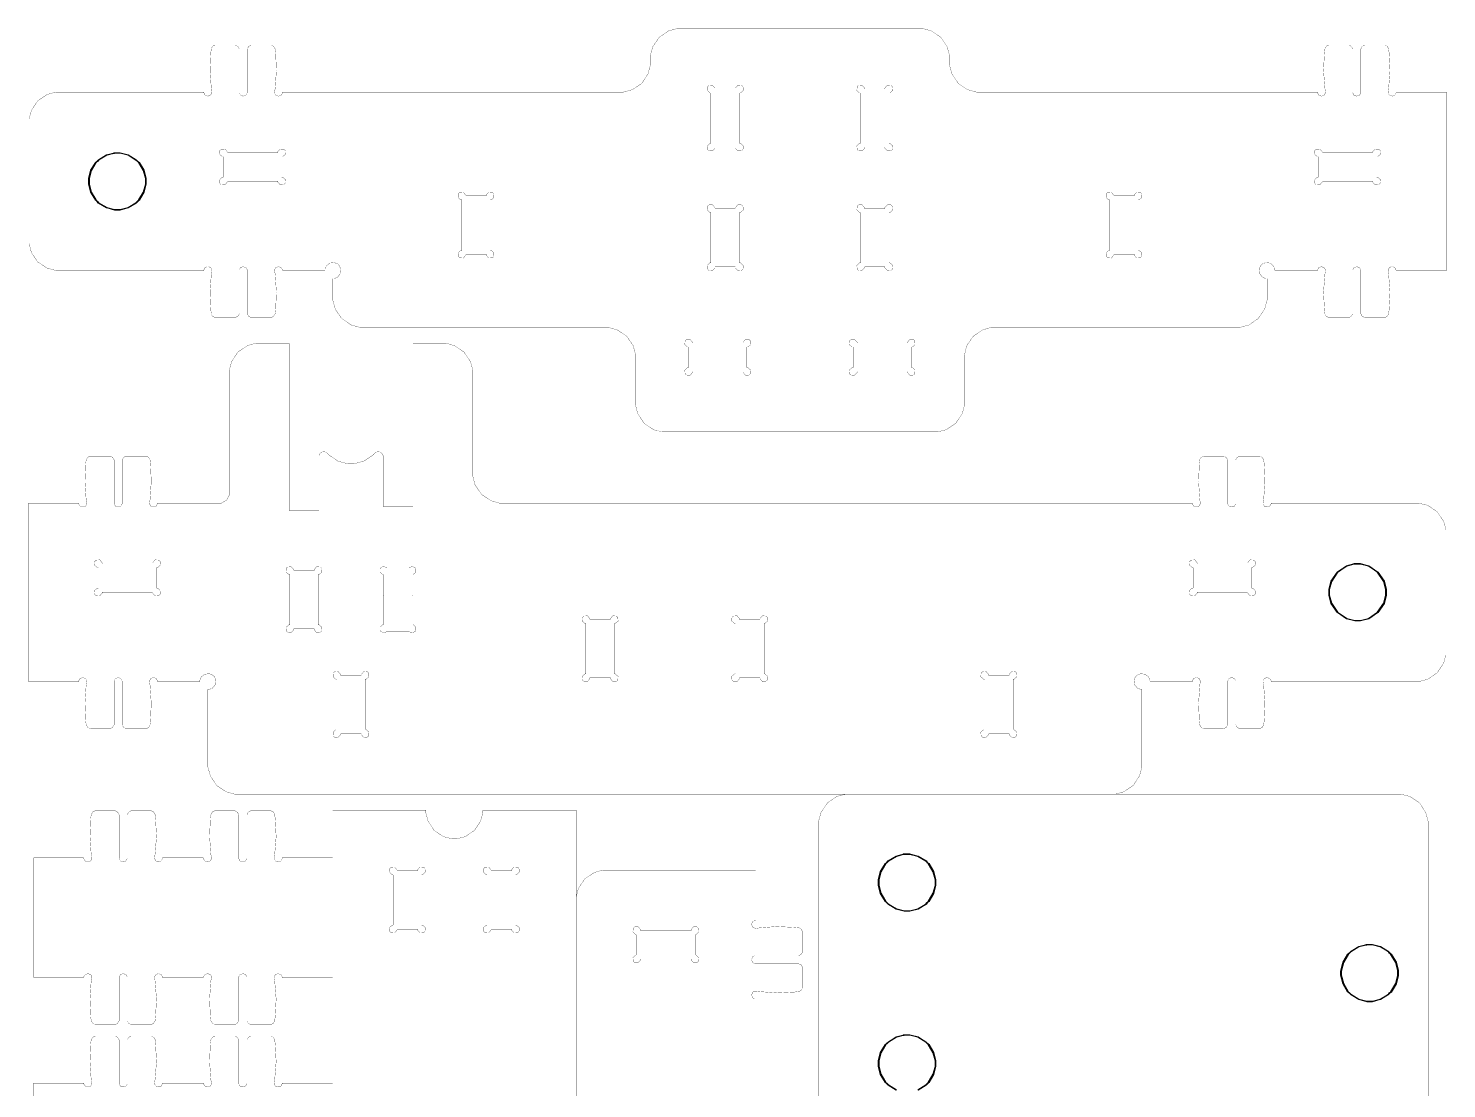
# Model space of a CAD drawing. Extents: x 0.1 to 59.9, y 0.1 to 11.9.
# Drawn here: x 53.98 to 59.9, y 7.5 to 11.93 of the extents above; entities that cross this region are included whole.
import ezdxf

# ---------------------------------------------------------------- set-up
doc = ezdxf.new("R2010")
doc.units = 0
doc.layers.add('L0D0_0', color=1, linetype='CONTINUOUS')

msp = doc.modelspace()

# ---------------------------------------------------------------- linework, layer by layer
at = {"layer": 'L0D0_0', "const_width": 0.001}
for points in [[(56.701, 11.933), (56.689, 11.933), (56.652, 11.923), (56.613, 11.896), (56.586, 11.857), (56.576, 11.82), (56.576, 11.808)], [(56.701, 11.933), (57.201, 11.933)], [(57.201, 11.933), (57.201, 10.246)], [(57.701, 11.933), (57.201, 11.933)], [(57.826, 11.808), (57.826, 11.82), (57.816, 11.857), (57.79, 11.896), (57.75, 11.923), (57.713, 11.933), (57.701, 11.933)], [(54.76, 11.864), (54.757, 11.864), (54.747, 11.859), (54.741, 11.849), (54.741, 11.847)], [(54.838, 11.864), (54.76, 11.864)], [(54.858, 11.844), (54.858, 11.847), (54.852, 11.858), (54.841, 11.864), (54.838, 11.864)], [(54.911, 11.864), (54.907, 11.864), (54.897, 11.858), (54.891, 11.847), (54.891, 11.844)], [(54.911, 11.864), (54.988, 11.864)], [(55.008, 11.847), (55.007, 11.849), (55.001, 11.859), (54.991, 11.864), (54.988, 11.864)], [(59.414, 11.864), (59.411, 11.864), (59.401, 11.859), (59.395, 11.849), (59.395, 11.847)], [(59.492, 11.864), (59.414, 11.864)], [(59.511, 11.844), (59.511, 11.847), (59.505, 11.858), (59.495, 11.864), (59.492, 11.864)], [(59.564, 11.864), (59.561, 11.864), (59.55, 11.858), (59.545, 11.847), (59.545, 11.844)], [(59.564, 11.864), (59.642, 11.864)], [(59.661, 11.847), (59.661, 11.849), (59.655, 11.859), (59.645, 11.864), (59.642, 11.864)], [(54.741, 11.847), (54.739, 11.832), (54.736, 11.757), (54.741, 11.682), (54.743, 11.667)], [(54.858, 11.667), (54.858, 11.844)], [(54.891, 11.667), (54.891, 11.844)], [(55.005, 11.667), (55.008, 11.682), (55.013, 11.757), (55.01, 11.832), (55.008, 11.847)], [(56.576, 11.808), (56.576, 11.792)], [(57.826, 11.808), (57.826, 11.792)], [(59.395, 11.847), (59.393, 11.832), (59.389, 11.757), (59.395, 11.682), (59.397, 11.667)], [(59.511, 11.667), (59.511, 11.844)], [(59.545, 11.667), (59.545, 11.844)], [(59.659, 11.667), (59.661, 11.682), (59.667, 11.757), (59.663, 11.832), (59.661, 11.847)], [(56.451, 11.667), (56.463, 11.667), (56.5, 11.677), (56.54, 11.703), (56.566, 11.743), (56.576, 11.78), (56.576, 11.792)], [(57.826, 11.792), (57.826, 11.78), (57.836, 11.743), (57.863, 11.703), (57.902, 11.677), (57.939, 11.667), (57.951, 11.667)], [(56.846, 11.68), (56.846, 11.684), (56.835, 11.696), (56.82, 11.695), (56.817, 11.692), (56.815, 11.689), (56.814, 11.674), (56.825, 11.663), (56.829, 11.663)], [(56.846, 11.68), (56.931, 11.68)], [(56.948, 11.663), (56.952, 11.663), (56.964, 11.674), (56.963, 11.689), (56.96, 11.692), (56.957, 11.695), (56.942, 11.696), (56.931, 11.684), (56.931, 11.68)], [(57.471, 11.68), (57.471, 11.684), (57.46, 11.696), (57.445, 11.695), (57.442, 11.692), (57.44, 11.689), (57.439, 11.674), (57.45, 11.663), (57.454, 11.663)], [(57.556, 11.68), (57.471, 11.68)], [(57.573, 11.663), (57.577, 11.663), (57.589, 11.674), (57.588, 11.689), (57.585, 11.692), (57.582, 11.695), (57.567, 11.696), (57.556, 11.684), (57.556, 11.68)], [(54.104, 11.667), (54.092, 11.667), (54.055, 11.657), (54.015, 11.63), (53.989, 11.59), (53.979, 11.554), (53.979, 11.542)], [(54.104, 11.667), (54.71, 11.667)], [(54.71, 11.667), (54.71, 11.664), (54.715, 11.654), (54.727, 11.65), (54.738, 11.654), (54.743, 11.664), (54.743, 11.667)], [(54.858, 11.667), (54.858, 11.664), (54.863, 11.654), (54.874, 11.65), (54.886, 11.654), (54.891, 11.664), (54.891, 11.667)], [(55.005, 11.667), (55.005, 11.664), (55.01, 11.654), (55.022, 11.65), (55.033, 11.654), (55.039, 11.664), (55.039, 11.667)], [(55.039, 11.667), (56.451, 11.667)], [(56.829, 11.663), (56.829, 11.453)], [(56.948, 11.663), (56.948, 11.453)], [(57.454, 11.663), (57.454, 11.453)], [(57.573, 11.663), (57.573, 11.453)], [(59.364, 11.667), (57.951, 11.667)], [(59.364, 11.667), (59.364, 11.664), (59.369, 11.654), (59.38, 11.65), (59.392, 11.654), (59.397, 11.664), (59.397, 11.667)], [(59.511, 11.667), (59.511, 11.664), (59.516, 11.654), (59.528, 11.65), (59.539, 11.654), (59.545, 11.664), (59.545, 11.667)], [(59.659, 11.667), (59.659, 11.664), (59.664, 11.654), (59.676, 11.65), (59.687, 11.654), (59.692, 11.664), (59.692, 11.667)], [(59.903, 11.667), (59.692, 11.667)], [(59.903, 11.667), (59.903, 10.921)], [(53.979, 11.542), (53.979, 11.046)], [(56.829, 11.453), (56.825, 11.453), (56.814, 11.442), (56.815, 11.427), (56.817, 11.424), (56.82, 11.422), (56.835, 11.421), (56.846, 11.432), (56.846, 11.436)], [(56.931, 11.436), (56.931, 11.432), (56.942, 11.421), (56.957, 11.422), (56.96, 11.424), (56.963, 11.427), (56.964, 11.442), (56.952, 11.453), (56.948, 11.453)], [(57.454, 11.453), (57.45, 11.453), (57.439, 11.442), (57.44, 11.427), (57.442, 11.424), (57.445, 11.422), (57.46, 11.421), (57.471, 11.432), (57.471, 11.436)], [(57.556, 11.436), (57.556, 11.432), (57.567, 11.421), (57.582, 11.422), (57.585, 11.424), (57.588, 11.427), (57.589, 11.442), (57.577, 11.453), (57.573, 11.453)], [(54.808, 11.414), (54.808, 11.418), (54.798, 11.429), (54.782, 11.428), (54.779, 11.426), (54.777, 11.423), (54.776, 11.407), (54.787, 11.397), (54.791, 11.397)], [(54.791, 11.311), (54.791, 11.397)], [(55.019, 11.414), (54.808, 11.414)], [(55.035, 11.397), (55.039, 11.397), (55.051, 11.407), (55.05, 11.423), (55.047, 11.426), (55.044, 11.428), (55.029, 11.429), (55.019, 11.418), (55.019, 11.414)], [(55.035, 11.311), (55.035, 11.397)], [(56.846, 11.436), (56.931, 11.436)], [(57.556, 11.436), (57.471, 11.436)], [(59.384, 11.414), (59.384, 11.418), (59.373, 11.429), (59.358, 11.428), (59.355, 11.426), (59.353, 11.423), (59.352, 11.407), (59.363, 11.397), (59.367, 11.397)], [(59.367, 11.311), (59.367, 11.397)], [(59.384, 11.414), (59.594, 11.414)], [(59.611, 11.397), (59.615, 11.397), (59.627, 11.407), (59.626, 11.423), (59.623, 11.426), (59.62, 11.428), (59.605, 11.429), (59.594, 11.418), (59.594, 11.414)], [(59.611, 11.311), (59.611, 11.397)], [(54.791, 11.311), (54.787, 11.311), (54.776, 11.301), (54.777, 11.286), (54.779, 11.283), (54.782, 11.28), (54.798, 11.279), (54.808, 11.291), (54.808, 11.295)], [(55.019, 11.295), (54.808, 11.295)], [(55.019, 11.295), (55.019, 11.291), (55.029, 11.279), (55.044, 11.28), (55.047, 11.283), (55.05, 11.286), (55.051, 11.301), (55.039, 11.311), (55.035, 11.311)], [(59.367, 11.311), (59.363, 11.311), (59.352, 11.301), (59.353, 11.286), (59.355, 11.283), (59.358, 11.28), (59.373, 11.279), (59.384, 11.291), (59.384, 11.295)], [(59.384, 11.295), (59.594, 11.295)], [(59.594, 11.295), (59.594, 11.291), (59.605, 11.279), (59.62, 11.28), (59.623, 11.283), (59.626, 11.286), (59.627, 11.301), (59.615, 11.311), (59.611, 11.311)], [(55.804, 11.233), (55.804, 11.237), (55.794, 11.248), (55.778, 11.247), (55.776, 11.245), (55.773, 11.242), (55.772, 11.226), (55.784, 11.216), (55.788, 11.216)], [(55.788, 11.216), (55.788, 11.005)], [(55.89, 11.233), (55.804, 11.233)], [(55.907, 11.216), (55.911, 11.216), (55.922, 11.226), (55.921, 11.242), (55.919, 11.245), (55.916, 11.247), (55.9, 11.248), (55.89, 11.237), (55.89, 11.233)], [(55.907, 11.216), (55.907, 11.005)], [(58.512, 11.233), (58.512, 11.237), (58.502, 11.248), (58.486, 11.247), (58.484, 11.245), (58.481, 11.242), (58.48, 11.226), (58.492, 11.216), (58.495, 11.216)], [(58.495, 11.216), (58.495, 11.005)], [(58.512, 11.233), (58.598, 11.233)], [(58.615, 11.216), (58.618, 11.216), (58.63, 11.226), (58.629, 11.242), (58.626, 11.245), (58.624, 11.247), (58.608, 11.248), (58.598, 11.237), (58.598, 11.233)], [(58.615, 11.216), (58.615, 11.005)], [(56.846, 11.18), (56.846, 11.184), (56.835, 11.196), (56.82, 11.195), (56.817, 11.192), (56.815, 11.189), (56.814, 11.174), (56.825, 11.163), (56.829, 11.163)], [(56.829, 11.163), (56.829, 10.953)], [(56.846, 11.18), (56.931, 11.18)], [(56.948, 11.163), (56.952, 11.163), (56.964, 11.174), (56.963, 11.189), (56.96, 11.192), (56.957, 11.195), (56.942, 11.196), (56.931, 11.184), (56.931, 11.18)], [(56.948, 11.163), (56.948, 10.953)], [(57.471, 11.18), (57.471, 11.184), (57.46, 11.196), (57.445, 11.195), (57.442, 11.192), (57.44, 11.189), (57.439, 11.174), (57.45, 11.163), (57.454, 11.163)], [(57.454, 11.163), (57.454, 10.953)], [(57.556, 11.18), (57.471, 11.18)], [(57.573, 11.163), (57.577, 11.163), (57.589, 11.174), (57.588, 11.189), (57.585, 11.192), (57.582, 11.195), (57.567, 11.196), (57.556, 11.184), (57.556, 11.18)], [(57.573, 11.163), (57.573, 10.953)], [(53.979, 11.046), (53.979, 11.034), (53.989, 10.997), (54.015, 10.957), (54.055, 10.931), (54.092, 10.921), (54.104, 10.921)], [(55.788, 11.005), (55.784, 11.005), (55.772, 10.995), (55.773, 10.979), (55.776, 10.977), (55.778, 10.974), (55.794, 10.973), (55.804, 10.985), (55.804, 10.989)], [(55.89, 10.989), (55.804, 10.989)], [(55.89, 10.989), (55.89, 10.985), (55.9, 10.973), (55.916, 10.974), (55.919, 10.977), (55.921, 10.979), (55.922, 10.995), (55.911, 11.005), (55.907, 11.005)], [(58.495, 11.005), (58.492, 11.005), (58.48, 10.995), (58.481, 10.979), (58.484, 10.977), (58.486, 10.974), (58.502, 10.973), (58.512, 10.985), (58.512, 10.989)], [(58.512, 10.989), (58.598, 10.989)], [(58.598, 10.989), (58.598, 10.985), (58.608, 10.973), (58.624, 10.974), (58.626, 10.977), (58.629, 10.979), (58.63, 10.995), (58.618, 11.005), (58.615, 11.005)], [(54.104, 10.921), (54.71, 10.921)], [(54.743, 10.921), (54.743, 10.924), (54.739, 10.933), (54.73, 10.937), (54.727, 10.937), (54.724, 10.937), (54.715, 10.933), (54.71, 10.924), (54.71, 10.921)], [(54.743, 10.921), (54.741, 10.906), (54.736, 10.831), (54.739, 10.756), (54.741, 10.741)], [(54.891, 10.921), (54.891, 10.924), (54.886, 10.933), (54.874, 10.937), (54.863, 10.933), (54.858, 10.924), (54.858, 10.921)], [(54.858, 10.921), (54.858, 10.744)], [(54.891, 10.921), (54.891, 10.744)], [(55.039, 10.921), (55.039, 10.924), (55.033, 10.933), (55.022, 10.937), (55.01, 10.933), (55.005, 10.924), (55.005, 10.921)], [(55.008, 10.741), (55.01, 10.756), (55.013, 10.831), (55.008, 10.906), (55.005, 10.921)], [(55.039, 10.921), (55.216, 10.921)], [(55.249, 10.887), (55.254, 10.887), (55.269, 10.893), (55.28, 10.908), (55.282, 10.927), (55.276, 10.941), (55.273, 10.944), (55.27, 10.948), (55.255, 10.954), (55.236, 10.952), (55.222, 10.94), (55.216, 10.926), (55.216, 10.921)], [(56.829, 10.953), (56.825, 10.953), (56.814, 10.942), (56.815, 10.927), (56.817, 10.924), (56.82, 10.922), (56.835, 10.921), (56.846, 10.932), (56.846, 10.936)], [(56.846, 10.936), (56.931, 10.936)], [(56.931, 10.936), (56.931, 10.932), (56.942, 10.921), (56.957, 10.922), (56.96, 10.924), (56.963, 10.927), (56.964, 10.942), (56.952, 10.953), (56.948, 10.953)], [(57.454, 10.953), (57.45, 10.953), (57.439, 10.942), (57.44, 10.927), (57.442, 10.924), (57.445, 10.922), (57.46, 10.921), (57.471, 10.932), (57.471, 10.936)], [(57.556, 10.936), (57.471, 10.936)], [(57.556, 10.936), (57.556, 10.932), (57.567, 10.921), (57.582, 10.922), (57.585, 10.924), (57.588, 10.927), (57.589, 10.942), (57.577, 10.953), (57.573, 10.953)], [(59.186, 10.921), (59.186, 10.926), (59.18, 10.94), (59.166, 10.952), (59.147, 10.954), (59.133, 10.948), (59.129, 10.944), (59.126, 10.941), (59.12, 10.927), (59.122, 10.908), (59.134, 10.893), (59.148, 10.887), (59.153, 10.887)], [(59.364, 10.921), (59.186, 10.921)], [(59.397, 10.921), (59.397, 10.924), (59.392, 10.933), (59.38, 10.937), (59.369, 10.933), (59.364, 10.924), (59.364, 10.921)], [(59.397, 10.921), (59.395, 10.906), (59.389, 10.831), (59.393, 10.756), (59.395, 10.741)], [(59.545, 10.921), (59.545, 10.924), (59.539, 10.933), (59.528, 10.937), (59.516, 10.933), (59.511, 10.924), (59.511, 10.921)], [(59.511, 10.921), (59.511, 10.744)], [(59.545, 10.921), (59.545, 10.744)], [(59.692, 10.921), (59.692, 10.923), (59.687, 10.933), (59.678, 10.937), (59.676, 10.937), (59.673, 10.937), (59.664, 10.933), (59.659, 10.923), (59.659, 10.921)], [(59.661, 10.741), (59.663, 10.756), (59.667, 10.831), (59.661, 10.906), (59.659, 10.921)], [(59.903, 10.921), (59.692, 10.921)], [(55.249, 10.887), (55.249, 10.808)], [(59.153, 10.887), (59.153, 10.808)], [(55.249, 10.808), (55.249, 10.796), (55.259, 10.759), (55.286, 10.72), (55.326, 10.693), (55.362, 10.683), (55.374, 10.683)], [(59.028, 10.683), (59.04, 10.683), (59.077, 10.693), (59.116, 10.72), (59.143, 10.759), (59.153, 10.796), (59.153, 10.808)], [(54.741, 10.741), (54.741, 10.738), (54.747, 10.729), (54.757, 10.724), (54.76, 10.724)], [(54.838, 10.724), (54.841, 10.724), (54.852, 10.73), (54.858, 10.74), (54.858, 10.744)], [(54.891, 10.744), (54.891, 10.74), (54.897, 10.73), (54.907, 10.724), (54.911, 10.724)], [(54.988, 10.724), (54.991, 10.724), (55.001, 10.729), (55.007, 10.738), (55.008, 10.741)], [(59.395, 10.741), (59.395, 10.738), (59.401, 10.729), (59.411, 10.724), (59.414, 10.724)], [(59.492, 10.724), (59.495, 10.724), (59.505, 10.73), (59.511, 10.74), (59.511, 10.744)], [(59.545, 10.744), (59.545, 10.74), (59.55, 10.73), (59.561, 10.724), (59.564, 10.724)], [(59.642, 10.724), (59.645, 10.724), (59.655, 10.729), (59.661, 10.738), (59.661, 10.741)], [(54.838, 10.724), (54.76, 10.724)], [(54.911, 10.724), (54.988, 10.724)], [(56.389, 10.683), (55.374, 10.683)], [(56.514, 10.558), (56.514, 10.57), (56.504, 10.607), (56.477, 10.646), (56.437, 10.673), (56.401, 10.683), (56.389, 10.683)], [(58.014, 10.683), (58.001, 10.683), (57.965, 10.673), (57.925, 10.646), (57.898, 10.607), (57.889, 10.57), (57.889, 10.558)], [(58.014, 10.683), (59.028, 10.683)], [(59.492, 10.724), (59.414, 10.724)], [(59.564, 10.724), (59.642, 10.724)], [(54.941, 10.617), (54.929, 10.617), (54.892, 10.607), (54.852, 10.58), (54.826, 10.54), (54.816, 10.504), (54.816, 10.492)], [(55.066, 10.617), (54.941, 10.617)], [(55.066, 9.917), (55.066, 10.617)], [(55.584, 10.617), (55.584, 9.934)], [(55.709, 10.617), (55.584, 10.617)], [(55.834, 10.492), (55.834, 10.504), (55.824, 10.54), (55.797, 10.58), (55.757, 10.607), (55.721, 10.617), (55.709, 10.617)], [(56.752, 10.618), (56.752, 10.621), (56.742, 10.633), (56.726, 10.632), (56.723, 10.629), (56.721, 10.627), (56.72, 10.611), (56.731, 10.601), (56.735, 10.601)], [(56.963, 10.618), (56.752, 10.618)], [(56.979, 10.601), (56.983, 10.601), (56.995, 10.611), (56.994, 10.627), (56.991, 10.629), (56.989, 10.632), (56.973, 10.633), (56.963, 10.621), (56.963, 10.618)], [(57.44, 10.618), (57.44, 10.621), (57.429, 10.633), (57.414, 10.632), (57.411, 10.629), (57.408, 10.627), (57.407, 10.611), (57.419, 10.601), (57.423, 10.601)], [(57.44, 10.618), (57.65, 10.618)], [(57.667, 10.601), (57.671, 10.601), (57.682, 10.611), (57.681, 10.627), (57.679, 10.629), (57.676, 10.632), (57.66, 10.633), (57.65, 10.621), (57.65, 10.618)], [(56.514, 10.558), (56.514, 10.371)], [(56.735, 10.601), (56.735, 10.515)], [(56.979, 10.601), (56.979, 10.515)], [(57.423, 10.601), (57.423, 10.515)], [(57.667, 10.601), (57.667, 10.515)], [(57.889, 10.558), (57.889, 10.371)], [(54.816, 10.492), (54.816, 9.988)], [(55.834, 10.492), (55.834, 10.073)], [(56.735, 10.515), (56.731, 10.515), (56.72, 10.505), (56.721, 10.489), (56.723, 10.487), (56.726, 10.484), (56.742, 10.483), (56.752, 10.495), (56.752, 10.498)], [(56.963, 10.498), (56.752, 10.498)], [(56.963, 10.498), (56.963, 10.495), (56.973, 10.483), (56.989, 10.484), (56.991, 10.487), (56.994, 10.489), (56.995, 10.505), (56.983, 10.515), (56.979, 10.515)], [(57.423, 10.515), (57.419, 10.515), (57.407, 10.505), (57.408, 10.489), (57.411, 10.487), (57.414, 10.484), (57.429, 10.483), (57.44, 10.495), (57.44, 10.498)], [(57.44, 10.498), (57.65, 10.498)], [(57.65, 10.498), (57.65, 10.495), (57.66, 10.483), (57.676, 10.484), (57.679, 10.487), (57.681, 10.489), (57.682, 10.505), (57.671, 10.515), (57.667, 10.515)], [(56.514, 10.371), (56.514, 10.358), (56.523, 10.322), (56.55, 10.282), (56.59, 10.255), (56.626, 10.246), (56.639, 10.246)], [(57.764, 10.246), (57.776, 10.246), (57.812, 10.255), (57.852, 10.282), (57.879, 10.322), (57.889, 10.358), (57.889, 10.371)], [(57.201, 10.246), (56.639, 10.246)], [(57.201, 10.246), (57.764, 10.246)], [(54.238, 10.145), (54.235, 10.145), (54.225, 10.14), (54.219, 10.131), (54.218, 10.128)], [(54.315, 10.145), (54.238, 10.145)], [(54.335, 10.126), (54.335, 10.129), (54.329, 10.139), (54.319, 10.145), (54.315, 10.145)], [(54.388, 10.145), (54.385, 10.145), (54.374, 10.139), (54.368, 10.129), (54.368, 10.126)], [(54.388, 10.145), (54.466, 10.145)], [(54.485, 10.128), (54.485, 10.131), (54.479, 10.14), (54.469, 10.145), (54.466, 10.145)], [(55.225, 10.157), (55.223, 10.159), (55.215, 10.163), (55.203, 10.162), (55.194, 10.155), (55.191, 10.147), (55.191, 10.144)], [(55.191, 9.917), (55.191, 10.144)], [(55.225, 10.157), (55.232, 10.15), (55.27, 10.124), (55.311, 10.113), (55.325, 10.113), (55.338, 10.113), (55.379, 10.124), (55.418, 10.15), (55.424, 10.157)], [(55.459, 10.144), (55.459, 10.147), (55.455, 10.155), (55.446, 10.162), (55.435, 10.163), (55.426, 10.159), (55.424, 10.157)], [(55.459, 10.144), (55.459, 9.934)], [(58.891, 10.145), (58.888, 10.145), (58.878, 10.14), (58.872, 10.131), (58.872, 10.128)], [(58.969, 10.145), (58.891, 10.145)], [(58.989, 10.126), (58.989, 10.129), (58.983, 10.139), (58.972, 10.145), (58.969, 10.145)], [(59.042, 10.145), (59.038, 10.145), (59.028, 10.139), (59.022, 10.129), (59.022, 10.126)], [(59.042, 10.145), (59.119, 10.145)], [(59.139, 10.128), (59.138, 10.131), (59.132, 10.14), (59.122, 10.145), (59.119, 10.145)], [(54.218, 10.128), (54.216, 10.113), (54.213, 10.038), (54.218, 9.963), (54.221, 9.948)], [(54.335, 9.948), (54.335, 10.126)], [(54.368, 9.948), (54.368, 10.126)], [(54.483, 9.948), (54.485, 9.963), (54.49, 10.038), (54.487, 10.113), (54.485, 10.128)], [(58.872, 10.128), (58.87, 10.113), (58.867, 10.038), (58.872, 9.963), (58.874, 9.948)], [(58.989, 9.948), (58.989, 10.126)], [(59.022, 9.948), (59.022, 10.126)], [(59.136, 9.948), (59.139, 9.963), (59.144, 10.038), (59.141, 10.113), (59.139, 10.128)], [(55.834, 10.073), (55.834, 10.061), (55.843, 10.025), (55.87, 9.985), (55.91, 9.958), (55.946, 9.948), (55.959, 9.948)], [(54.776, 9.948), (54.783, 9.948), (54.804, 9.96), (54.816, 9.981), (54.816, 9.988)], [(53.977, 9.948), (53.977, 9.202)], [(54.187, 9.948), (53.977, 9.948)], [(54.187, 9.948), (54.187, 9.945), (54.193, 9.936), (54.204, 9.932), (54.216, 9.936), (54.221, 9.945), (54.221, 9.948)], [(54.335, 9.948), (54.335, 9.945), (54.34, 9.936), (54.352, 9.932), (54.363, 9.936), (54.368, 9.945), (54.368, 9.948)], [(54.483, 9.948), (54.483, 9.945), (54.488, 9.936), (54.499, 9.932), (54.511, 9.936), (54.516, 9.945), (54.516, 9.948)], [(54.776, 9.948), (54.516, 9.948)], [(55.066, 9.917), (55.191, 9.917)], [(55.584, 9.934), (55.459, 9.934)], [(56.679, 9.948), (55.959, 9.948)], [(56.679, 9.948), (56.679, 8.731)], [(56.679, 9.948), (58.841, 9.948)], [(58.841, 9.948), (58.841, 9.945), (58.846, 9.936), (58.858, 9.932), (58.869, 9.936), (58.874, 9.945), (58.874, 9.948)], [(58.989, 9.948), (58.989, 9.945), (58.994, 9.936), (59.005, 9.932), (59.017, 9.936), (59.022, 9.945), (59.022, 9.948)], [(59.136, 9.948), (59.136, 9.945), (59.141, 9.936), (59.153, 9.932), (59.164, 9.936), (59.17, 9.945), (59.17, 9.948)], [(59.17, 9.948), (59.776, 9.948)], [(59.901, 9.823), (59.901, 9.836), (59.891, 9.872), (59.864, 9.912), (59.825, 9.939), (59.788, 9.948), (59.776, 9.948)], [(59.901, 9.823), (59.901, 9.327)], [(54.285, 9.695), (54.285, 9.699), (54.275, 9.711), (54.259, 9.71), (54.257, 9.707), (54.254, 9.705), (54.253, 9.689), (54.265, 9.679), (54.269, 9.679)], [(54.269, 9.593), (54.269, 9.679)], [(54.285, 9.695), (54.496, 9.695)], [(54.513, 9.679), (54.517, 9.679), (54.528, 9.689), (54.527, 9.705), (54.525, 9.707), (54.522, 9.71), (54.506, 9.711), (54.496, 9.699), (54.496, 9.695)], [(54.513, 9.593), (54.513, 9.679)], [(55.086, 9.667), (55.086, 9.671), (55.075, 9.682), (55.06, 9.681), (55.057, 9.679), (55.054, 9.676), (55.053, 9.66), (55.065, 9.65), (55.069, 9.65)], [(55.086, 9.667), (55.171, 9.667)], [(55.188, 9.65), (55.192, 9.65), (55.203, 9.66), (55.202, 9.676), (55.2, 9.679), (55.197, 9.681), (55.181, 9.682), (55.171, 9.671), (55.171, 9.667)], [(55.475, 9.677), (55.473, 9.679), (55.46, 9.684), (55.449, 9.678), (55.447, 9.675), (55.446, 9.673), (55.446, 9.66), (55.456, 9.651), (55.459, 9.65)], [(55.567, 9.677), (55.475, 9.677)], [(55.584, 9.65), (55.586, 9.651), (55.596, 9.66), (55.596, 9.673), (55.595, 9.675), (55.593, 9.678), (55.582, 9.684), (55.569, 9.679), (55.567, 9.677)], [(58.861, 9.695), (58.861, 9.699), (58.851, 9.711), (58.835, 9.71), (58.833, 9.707), (58.83, 9.705), (58.829, 9.689), (58.84, 9.679), (58.844, 9.679)], [(58.844, 9.593), (58.844, 9.679)], [(59.072, 9.695), (58.861, 9.695)], [(59.089, 9.679), (59.092, 9.679), (59.104, 9.689), (59.103, 9.705), (59.1, 9.707), (59.098, 9.71), (59.082, 9.711), (59.072, 9.699), (59.072, 9.695)], [(59.089, 9.593), (59.089, 9.679)], [(55.069, 9.439), (55.069, 9.65)], [(55.188, 9.439), (55.188, 9.65)], [(55.459, 9.65), (55.459, 9.561)], [(55.584, 9.65), (55.584, 9.561)], [(54.269, 9.593), (54.265, 9.593), (54.253, 9.583), (54.254, 9.567), (54.257, 9.564), (54.259, 9.562), (54.275, 9.561), (54.285, 9.572), (54.285, 9.576)], [(54.285, 9.576), (54.496, 9.576)], [(54.496, 9.576), (54.496, 9.572), (54.506, 9.561), (54.522, 9.562), (54.525, 9.564), (54.527, 9.567), (54.528, 9.583), (54.517, 9.593), (54.513, 9.593)], [(55.461, 9.561), (55.459, 9.561)], [(55.461, 9.528), (55.461, 9.561)], [(55.584, 9.561), (55.581, 9.561)], [(55.581, 9.528), (55.581, 9.561)], [(58.844, 9.593), (58.84, 9.593), (58.829, 9.583), (58.83, 9.567), (58.833, 9.564), (58.835, 9.562), (58.851, 9.561), (58.861, 9.572), (58.861, 9.576)], [(59.072, 9.576), (58.861, 9.576)], [(59.072, 9.576), (59.072, 9.572), (59.082, 9.561), (59.098, 9.562), (59.1, 9.564), (59.103, 9.567), (59.104, 9.583), (59.092, 9.593), (59.089, 9.593)], [(55.459, 9.528), (55.459, 9.439)], [(55.461, 9.528), (55.459, 9.528)], [(55.584, 9.528), (55.581, 9.528)], [(55.584, 9.528), (55.584, 9.439)], [(55.069, 9.439), (55.065, 9.439), (55.053, 9.429), (55.054, 9.414), (55.057, 9.411), (55.06, 9.408), (55.075, 9.407), (55.086, 9.419), (55.086, 9.423)], [(55.171, 9.423), (55.171, 9.419), (55.181, 9.407), (55.197, 9.408), (55.2, 9.411), (55.202, 9.414), (55.203, 9.429), (55.192, 9.439), (55.188, 9.439)], [(55.459, 9.439), (55.456, 9.439), (55.446, 9.43), (55.446, 9.417), (55.447, 9.414), (55.449, 9.412), (55.46, 9.406), (55.473, 9.41), (55.475, 9.412)], [(55.567, 9.412), (55.569, 9.41), (55.582, 9.406), (55.593, 9.412), (55.595, 9.414), (55.596, 9.417), (55.596, 9.43), (55.586, 9.439), (55.584, 9.439)], [(56.323, 9.462), (56.323, 9.466), (56.313, 9.477), (56.297, 9.476), (56.295, 9.473), (56.292, 9.471), (56.291, 9.455), (56.303, 9.445), (56.306, 9.445)], [(56.306, 9.234), (56.306, 9.445)], [(56.323, 9.462), (56.409, 9.462)], [(56.426, 9.445), (56.429, 9.445), (56.441, 9.455), (56.44, 9.471), (56.437, 9.473), (56.435, 9.476), (56.419, 9.477), (56.409, 9.466), (56.409, 9.462)], [(56.426, 9.234), (56.426, 9.445)], [(56.948, 9.462), (56.948, 9.466), (56.938, 9.477), (56.922, 9.476), (56.92, 9.473), (56.917, 9.471), (56.916, 9.455), (56.928, 9.445), (56.931, 9.445)], [(56.931, 9.234), (56.931, 9.445)], [(57.034, 9.462), (56.948, 9.462)], [(57.051, 9.445), (57.054, 9.445), (57.066, 9.455), (57.065, 9.471), (57.062, 9.473), (57.06, 9.476), (57.044, 9.477), (57.034, 9.466), (57.034, 9.462)], [(57.051, 9.234), (57.051, 9.445)], [(55.086, 9.423), (55.171, 9.423)], [(55.567, 9.412), (55.475, 9.412)], [(59.776, 9.202), (59.788, 9.202), (59.825, 9.212), (59.864, 9.239), (59.891, 9.279), (59.901, 9.315), (59.901, 9.327)], [(53.977, 9.202), (54.187, 9.202)], [(54.221, 9.202), (54.221, 9.205), (54.216, 9.215), (54.204, 9.219), (54.193, 9.215), (54.187, 9.205), (54.187, 9.202)], [(54.221, 9.202), (54.218, 9.187), (54.213, 9.112), (54.216, 9.037), (54.218, 9.023)], [(54.368, 9.202), (54.368, 9.205), (54.363, 9.215), (54.352, 9.219), (54.34, 9.215), (54.335, 9.205), (54.335, 9.202)], [(54.335, 9.202), (54.335, 9.025)], [(54.368, 9.202), (54.368, 9.025)], [(54.516, 9.202), (54.516, 9.205), (54.511, 9.215), (54.499, 9.219), (54.488, 9.215), (54.483, 9.205), (54.483, 9.202)], [(54.485, 9.023), (54.487, 9.037), (54.49, 9.112), (54.485, 9.187), (54.483, 9.202)], [(54.516, 9.202), (54.693, 9.202)], [(54.727, 9.169), (54.732, 9.169), (54.746, 9.175), (54.758, 9.189), (54.76, 9.208), (54.754, 9.223), (54.75, 9.226), (54.747, 9.229), (54.733, 9.235), (54.714, 9.233), (54.699, 9.222), (54.693, 9.207), (54.693, 9.202)], [(55.282, 9.228), (55.282, 9.232), (55.271, 9.244), (55.256, 9.243), (55.253, 9.24), (55.251, 9.238), (55.25, 9.222), (55.261, 9.212), (55.265, 9.212)], [(55.265, 9.212), (55.265, 9.001)], [(55.282, 9.228), (55.368, 9.228)], [(55.384, 9.212), (55.388, 9.212), (55.4, 9.222), (55.399, 9.238), (55.396, 9.24), (55.393, 9.243), (55.378, 9.244), (55.368, 9.232), (55.368, 9.228)], [(55.384, 9.212), (55.384, 9.001)], [(56.306, 9.234), (56.303, 9.234), (56.291, 9.224), (56.292, 9.208), (56.295, 9.206), (56.297, 9.203), (56.313, 9.202), (56.323, 9.214), (56.323, 9.218)], [(56.323, 9.218), (56.409, 9.218)], [(56.409, 9.218), (56.409, 9.214), (56.419, 9.202), (56.435, 9.203), (56.437, 9.206), (56.44, 9.208), (56.441, 9.224), (56.429, 9.234), (56.426, 9.234)], [(56.931, 9.234), (56.928, 9.234), (56.916, 9.224), (56.917, 9.208), (56.92, 9.206), (56.922, 9.203), (56.938, 9.202), (56.948, 9.214), (56.948, 9.218)], [(57.034, 9.218), (56.948, 9.218)], [(57.034, 9.218), (57.034, 9.214), (57.044, 9.202), (57.06, 9.203), (57.062, 9.206), (57.065, 9.208), (57.066, 9.224), (57.054, 9.234), (57.051, 9.234)], [(57.99, 9.228), (57.99, 9.232), (57.979, 9.244), (57.964, 9.243), (57.961, 9.24), (57.958, 9.238), (57.957, 9.222), (57.969, 9.212), (57.973, 9.212)], [(57.973, 9.212), (57.973, 9.001)], [(58.075, 9.228), (57.99, 9.228)], [(58.092, 9.212), (58.096, 9.212), (58.107, 9.222), (58.106, 9.238), (58.104, 9.24), (58.101, 9.243), (58.086, 9.244), (58.075, 9.232), (58.075, 9.228)], [(58.092, 9.212), (58.092, 9.001)], [(58.664, 9.202), (58.664, 9.207), (58.658, 9.222), (58.643, 9.233), (58.624, 9.235), (58.61, 9.229), (58.607, 9.226), (58.603, 9.223), (58.597, 9.208), (58.599, 9.189), (58.611, 9.175), (58.626, 9.169), (58.63, 9.169)], [(58.841, 9.202), (58.664, 9.202)], [(58.874, 9.202), (58.874, 9.205), (58.869, 9.215), (58.858, 9.219), (58.846, 9.215), (58.841, 9.205), (58.841, 9.202)], [(58.874, 9.202), (58.872, 9.187), (58.867, 9.112), (58.87, 9.037), (58.872, 9.023)], [(59.022, 9.202), (59.022, 9.205), (59.017, 9.215), (59.005, 9.219), (58.994, 9.215), (58.989, 9.205), (58.989, 9.202)], [(58.989, 9.202), (58.989, 9.025)], [(59.022, 9.202), (59.022, 9.025)], [(59.17, 9.202), (59.17, 9.205), (59.164, 9.215), (59.153, 9.219), (59.141, 9.215), (59.136, 9.205), (59.136, 9.202)], [(59.139, 9.023), (59.141, 9.037), (59.144, 9.112), (59.139, 9.187), (59.136, 9.202)], [(59.776, 9.202), (59.17, 9.202)], [(54.727, 8.856), (54.727, 9.169)], [(58.63, 8.856), (58.63, 9.169)], [(54.218, 9.023), (54.219, 9.02), (54.225, 9.01), (54.235, 9.005), (54.238, 9.005)], [(54.315, 9.005), (54.319, 9.005), (54.329, 9.011), (54.335, 9.022), (54.335, 9.025)], [(54.368, 9.025), (54.368, 9.022), (54.374, 9.011), (54.385, 9.005), (54.388, 9.005)], [(54.466, 9.005), (54.469, 9.005), (54.479, 9.01), (54.485, 9.02), (54.485, 9.023)], [(58.872, 9.023), (58.872, 9.02), (58.878, 9.01), (58.888, 9.005), (58.891, 9.005)], [(58.969, 9.005), (58.972, 9.005), (58.983, 9.011), (58.989, 9.022), (58.989, 9.025)], [(59.022, 9.025), (59.022, 9.022), (59.028, 9.011), (59.038, 9.005), (59.042, 9.005)], [(59.119, 9.005), (59.122, 9.005), (59.132, 9.01), (59.138, 9.02), (59.139, 9.023)], [(54.315, 9.005), (54.238, 9.005)], [(54.388, 9.005), (54.466, 9.005)], [(55.265, 9.001), (55.261, 9.001), (55.25, 8.991), (55.251, 8.975), (55.253, 8.972), (55.256, 8.97), (55.271, 8.969), (55.282, 8.98), (55.282, 8.984)], [(55.282, 8.984), (55.368, 8.984)], [(55.368, 8.984), (55.368, 8.98), (55.378, 8.969), (55.393, 8.97), (55.396, 8.972), (55.399, 8.975), (55.4, 8.991), (55.388, 9.001), (55.384, 9.001)], [(57.973, 9.001), (57.969, 9.001), (57.957, 8.991), (57.958, 8.975), (57.961, 8.972), (57.964, 8.97), (57.979, 8.969), (57.99, 8.98), (57.99, 8.984)], [(58.075, 8.984), (57.99, 8.984)], [(58.075, 8.984), (58.075, 8.98), (58.086, 8.969), (58.101, 8.97), (58.104, 8.972), (58.106, 8.975), (58.107, 8.991), (58.096, 9.001), (58.092, 9.001)], [(58.969, 9.005), (58.891, 9.005)], [(59.042, 9.005), (59.119, 9.005)], [(54.727, 8.856), (54.727, 8.844), (54.737, 8.808), (54.763, 8.768), (54.803, 8.741), (54.84, 8.731), (54.852, 8.731)], [(58.505, 8.731), (58.518, 8.731), (58.554, 8.741), (58.594, 8.768), (58.62, 8.808), (58.63, 8.844), (58.63, 8.856)], [(56.679, 8.731), (54.852, 8.731)], [(56.679, 8.731), (58.505, 8.731)], [(57.404, 8.731), (57.392, 8.731), (57.355, 8.722), (57.316, 8.695), (57.289, 8.655), (57.279, 8.619), (57.279, 8.606)], [(59.701, 8.731), (58.505, 8.731)], [(59.826, 8.606), (59.826, 8.619), (59.816, 8.655), (59.79, 8.695), (59.75, 8.722), (59.713, 8.731), (59.701, 8.731)], [(54.259, 8.662), (54.256, 8.662), (54.246, 8.657), (54.24, 8.647), (54.239, 8.644)], [(54.336, 8.662), (54.259, 8.662)], [(54.356, 8.642), (54.356, 8.645), (54.35, 8.656), (54.34, 8.662), (54.336, 8.662)], [(54.409, 8.662), (54.406, 8.662), (54.395, 8.656), (54.39, 8.645), (54.39, 8.642)], [(54.409, 8.662), (54.487, 8.662)], [(54.506, 8.644), (54.506, 8.647), (54.5, 8.657), (54.49, 8.662), (54.487, 8.662)], [(54.759, 8.662), (54.756, 8.662), (54.746, 8.657), (54.74, 8.647), (54.739, 8.644)], [(54.836, 8.662), (54.759, 8.662)], [(54.856, 8.642), (54.856, 8.645), (54.85, 8.656), (54.84, 8.662), (54.836, 8.662)], [(54.909, 8.662), (54.906, 8.662), (54.895, 8.656), (54.89, 8.645), (54.89, 8.642)], [(54.909, 8.662), (54.987, 8.662)], [(55.006, 8.644), (55.006, 8.647), (55, 8.657), (54.99, 8.662), (54.987, 8.662)], [(55.248, 6.946), (55.248, 8.664)], [(55.638, 8.664), (55.248, 8.664)], [(55.638, 8.664), (55.638, 8.652), (55.647, 8.618), (55.672, 8.58), (55.71, 8.554), (55.745, 8.545), (55.757, 8.545), (55.768, 8.545), (55.803, 8.554), (55.841, 8.58), (55.866, 8.618), (55.876, 8.652), (55.876, 8.664)], [(56.266, 8.664), (55.876, 8.664)], [(56.266, 6.946), (56.266, 8.664)], [(54.239, 8.644), (54.237, 8.63), (54.234, 8.554), (54.239, 8.48), (54.242, 8.465)], [(54.356, 8.465), (54.356, 8.642)], [(54.39, 8.465), (54.39, 8.642)], [(54.504, 8.465), (54.506, 8.48), (54.512, 8.554), (54.508, 8.63), (54.506, 8.644)], [(54.739, 8.644), (54.737, 8.63), (54.734, 8.554), (54.739, 8.48), (54.742, 8.465)], [(54.856, 8.465), (54.856, 8.642)], [(54.89, 8.465), (54.89, 8.642)], [(55.004, 8.465), (55.006, 8.48), (55.012, 8.554), (55.008, 8.63), (55.006, 8.644)], [(57.279, 8.606), (57.279, 7.36)], [(59.826, 8.606), (59.826, 7.36)], [(53.998, 7.965), (53.998, 8.465)], [(53.998, 8.465), (54.208, 8.465)], [(54.208, 8.465), (54.208, 8.462), (54.214, 8.452), (54.225, 8.448), (54.237, 8.452), (54.242, 8.462), (54.242, 8.465)], [(54.356, 8.465), (54.356, 8.462), (54.361, 8.452), (54.373, 8.448), (54.384, 8.452), (54.39, 8.462), (54.39, 8.465)], [(54.504, 8.465), (54.504, 8.462), (54.509, 8.452), (54.52, 8.448), (54.532, 8.452), (54.537, 8.462), (54.537, 8.465)], [(54.537, 8.465), (54.708, 8.465)], [(54.708, 8.465), (54.708, 8.462), (54.714, 8.452), (54.725, 8.448), (54.737, 8.452), (54.742, 8.462), (54.742, 8.465)], [(54.856, 8.465), (54.856, 8.462), (54.861, 8.452), (54.873, 8.448), (54.884, 8.452), (54.89, 8.462), (54.89, 8.465)], [(55.004, 8.465), (55.004, 8.462), (55.009, 8.452), (55.02, 8.448), (55.032, 8.452), (55.037, 8.462), (55.037, 8.465)], [(55.037, 8.465), (55.248, 8.465)], [(55.517, 8.411), (55.517, 8.415), (55.507, 8.427), (55.491, 8.426), (55.489, 8.423), (55.486, 8.42), (55.485, 8.405), (55.497, 8.394), (55.501, 8.394)], [(55.62, 8.394), (55.624, 8.394), (55.635, 8.405), (55.634, 8.42), (55.632, 8.423), (55.629, 8.426), (55.613, 8.427), (55.603, 8.415), (55.603, 8.411)], [(55.91, 8.411), (55.91, 8.415), (55.9, 8.427), (55.884, 8.426), (55.882, 8.423), (55.879, 8.42), (55.878, 8.405), (55.89, 8.394), (55.893, 8.394)], [(56.013, 8.394), (56.016, 8.394), (56.028, 8.405), (56.027, 8.42), (56.024, 8.423), (56.022, 8.426), (56.006, 8.427), (55.996, 8.415), (55.996, 8.411)], [(55.501, 8.184), (55.501, 8.394)], [(55.603, 8.411), (55.517, 8.411)], [(55.62, 8.184), (55.62, 8.394)], [(55.893, 8.184), (55.893, 8.394)], [(55.996, 8.411), (55.91, 8.411)], [(56.013, 8.184), (56.013, 8.394)], [(56.391, 8.414), (56.378, 8.414), (56.342, 8.404), (56.302, 8.377), (56.275, 8.338), (56.266, 8.301), (56.266, 8.289)], [(57.016, 8.414), (56.391, 8.414)], [(57.016, 8.203), (57.016, 8.414)], [(55.501, 8.184), (55.497, 8.184), (55.485, 8.173), (55.486, 8.158), (55.489, 8.155), (55.491, 8.153), (55.507, 8.152), (55.517, 8.163), (55.517, 8.167)], [(55.603, 8.167), (55.603, 8.163), (55.613, 8.152), (55.629, 8.153), (55.632, 8.155), (55.634, 8.158), (55.635, 8.173), (55.624, 8.184), (55.62, 8.184)], [(55.893, 8.184), (55.89, 8.184), (55.878, 8.173), (55.879, 8.158), (55.882, 8.155), (55.884, 8.153), (55.9, 8.152), (55.91, 8.163), (55.91, 8.167)], [(55.996, 8.167), (55.996, 8.163), (56.006, 8.152), (56.022, 8.153), (56.024, 8.155), (56.027, 8.158), (56.028, 8.173), (56.016, 8.184), (56.013, 8.184)], [(57.016, 8.203), (57.013, 8.203), (57.004, 8.199), (56.999, 8.19), (56.999, 8.187), (56.999, 8.184), (57.004, 8.175), (57.013, 8.17), (57.016, 8.17)], [(55.603, 8.167), (55.517, 8.167)], [(55.996, 8.167), (55.91, 8.167)], [(56.535, 8.161), (56.535, 8.165), (56.525, 8.177), (56.509, 8.176), (56.507, 8.173), (56.504, 8.17), (56.503, 8.155), (56.515, 8.144), (56.518, 8.144)], [(56.518, 8.059), (56.518, 8.144)], [(56.535, 8.161), (56.746, 8.161)], [(56.763, 8.144), (56.766, 8.144), (56.778, 8.155), (56.777, 8.17), (56.774, 8.173), (56.772, 8.176), (56.756, 8.177), (56.746, 8.165), (56.746, 8.161)], [(56.763, 8.059), (56.763, 8.144)], [(57.195, 8.172), (57.18, 8.174), (57.105, 8.178), (57.03, 8.172), (57.016, 8.17)], [(57.212, 8.153), (57.212, 8.156), (57.207, 8.166), (57.198, 8.172), (57.195, 8.172)], [(57.212, 8.153), (57.212, 8.075)], [(57.193, 8.056), (57.196, 8.056), (57.207, 8.062), (57.212, 8.072), (57.212, 8.075)], [(56.518, 8.059), (56.515, 8.059), (56.503, 8.048), (56.504, 8.033), (56.507, 8.03), (56.509, 8.028), (56.525, 8.027), (56.535, 8.038), (56.535, 8.042)], [(56.535, 8.042), (56.746, 8.042)], [(56.746, 8.042), (56.746, 8.038), (56.756, 8.027), (56.772, 8.028), (56.774, 8.03), (56.777, 8.033), (56.778, 8.048), (56.766, 8.059), (56.763, 8.059)], [(57.016, 8.056), (57.012, 8.056), (57.003, 8.051), (56.999, 8.039), (57.003, 8.028), (57.012, 8.022), (57.016, 8.022)], [(57.193, 8.056), (57.016, 8.056)], [(57.193, 8.022), (57.016, 8.022)], [(57.212, 8.003), (57.212, 8.006), (57.207, 8.017), (57.196, 8.022), (57.193, 8.022)], [(57.212, 7.925), (57.212, 8.003)], [(53.998, 7.965), (54.208, 7.965)], [(54.242, 7.965), (54.242, 7.968), (54.237, 7.977), (54.225, 7.981), (54.214, 7.977), (54.208, 7.968), (54.208, 7.965)], [(54.242, 7.965), (54.239, 7.95), (54.234, 7.875), (54.237, 7.8), (54.239, 7.785)], [(54.39, 7.965), (54.39, 7.968), (54.384, 7.977), (54.373, 7.981), (54.361, 7.977), (54.356, 7.968), (54.356, 7.965)], [(54.356, 7.965), (54.356, 7.787)], [(54.39, 7.965), (54.39, 7.787)], [(54.537, 7.965), (54.537, 7.968), (54.532, 7.977), (54.52, 7.981), (54.509, 7.977), (54.504, 7.968), (54.504, 7.965)], [(54.506, 7.785), (54.508, 7.8), (54.512, 7.875), (54.506, 7.95), (54.504, 7.965)], [(54.537, 7.965), (54.708, 7.965)], [(54.742, 7.965), (54.742, 7.968), (54.737, 7.977), (54.725, 7.981), (54.714, 7.977), (54.708, 7.968), (54.708, 7.965)], [(54.742, 7.965), (54.739, 7.95), (54.734, 7.875), (54.737, 7.8), (54.739, 7.785)], [(54.89, 7.965), (54.89, 7.968), (54.884, 7.977), (54.873, 7.981), (54.861, 7.977), (54.856, 7.968), (54.856, 7.965)], [(54.856, 7.965), (54.856, 7.787)], [(54.89, 7.965), (54.89, 7.787)], [(55.037, 7.965), (55.037, 7.968), (55.032, 7.977), (55.02, 7.981), (55.009, 7.977), (55.004, 7.968), (55.004, 7.965)], [(55.006, 7.785), (55.008, 7.8), (55.012, 7.875), (55.006, 7.95), (55.004, 7.965)], [(55.037, 7.965), (55.248, 7.965)], [(57.016, 7.908), (57.012, 7.908), (57.003, 7.903), (56.999, 7.891), (57.003, 7.88), (57.012, 7.875), (57.016, 7.875)], [(57.016, 7.908), (57.03, 7.906), (57.105, 7.9), (57.18, 7.904), (57.195, 7.906)], [(57.195, 7.906), (57.198, 7.906), (57.207, 7.912), (57.212, 7.922), (57.212, 7.925)], [(57.016, 7.11), (57.016, 7.875)], [(54.239, 7.785), (54.24, 7.783), (54.246, 7.773), (54.256, 7.768), (54.259, 7.768)], [(54.336, 7.768), (54.259, 7.768)], [(54.336, 7.768), (54.34, 7.768), (54.35, 7.774), (54.356, 7.784), (54.356, 7.787)], [(54.39, 7.787), (54.39, 7.784), (54.395, 7.774), (54.406, 7.768), (54.409, 7.768)], [(54.409, 7.768), (54.487, 7.768)], [(54.487, 7.768), (54.49, 7.768), (54.5, 7.773), (54.506, 7.783), (54.506, 7.785)], [(54.739, 7.785), (54.74, 7.783), (54.746, 7.773), (54.756, 7.768), (54.759, 7.768)], [(54.836, 7.768), (54.759, 7.768)], [(54.836, 7.768), (54.84, 7.768), (54.85, 7.774), (54.856, 7.784), (54.856, 7.787)], [(54.89, 7.787), (54.89, 7.784), (54.895, 7.774), (54.906, 7.768), (54.909, 7.768)], [(54.909, 7.768), (54.987, 7.768)], [(54.987, 7.768), (54.99, 7.768), (55, 7.773), (55.006, 7.783), (55.006, 7.785)], [(54.259, 7.72), (54.256, 7.72), (54.246, 7.715), (54.24, 7.706), (54.239, 7.703)], [(54.336, 7.72), (54.259, 7.72)], [(54.356, 7.7), (54.356, 7.704), (54.35, 7.714), (54.34, 7.72), (54.336, 7.72)], [(54.409, 7.72), (54.406, 7.72), (54.395, 7.714), (54.39, 7.704), (54.39, 7.7)], [(54.409, 7.72), (54.487, 7.72)], [(54.506, 7.703), (54.506, 7.706), (54.5, 7.715), (54.49, 7.72), (54.487, 7.72)], [(54.759, 7.72), (54.756, 7.72), (54.746, 7.715), (54.74, 7.706), (54.739, 7.703)], [(54.836, 7.72), (54.759, 7.72)], [(54.856, 7.7), (54.856, 7.704), (54.85, 7.714), (54.84, 7.72), (54.836, 7.72)], [(54.909, 7.72), (54.906, 7.72), (54.895, 7.714), (54.89, 7.704), (54.89, 7.7)], [(54.909, 7.72), (54.987, 7.72)], [(55.006, 7.703), (55.006, 7.706), (55, 7.715), (54.99, 7.72), (54.987, 7.72)], [(54.239, 7.703), (54.237, 7.688), (54.234, 7.613), (54.239, 7.538), (54.242, 7.523)], [(54.356, 7.523), (54.356, 7.7)], [(54.39, 7.523), (54.39, 7.7)], [(54.504, 7.523), (54.506, 7.538), (54.512, 7.613), (54.508, 7.688), (54.506, 7.703)], [(54.739, 7.703), (54.737, 7.688), (54.734, 7.613), (54.739, 7.538), (54.742, 7.523)], [(54.856, 7.523), (54.856, 7.7)], [(54.89, 7.523), (54.89, 7.7)], [(55.004, 7.523), (55.006, 7.538), (55.012, 7.613), (55.008, 7.688), (55.006, 7.703)], [(53.998, 7.023), (53.998, 7.523)], [(53.998, 7.523), (54.208, 7.523)], [(54.208, 7.523), (54.208, 7.52), (54.214, 7.511), (54.225, 7.507), (54.237, 7.511), (54.242, 7.52), (54.242, 7.523)], [(54.356, 7.523), (54.356, 7.52), (54.361, 7.511), (54.373, 7.507), (54.384, 7.511), (54.39, 7.52), (54.39, 7.523)], [(54.504, 7.523), (54.504, 7.52), (54.509, 7.511), (54.52, 7.507), (54.532, 7.511), (54.537, 7.52), (54.537, 7.523)], [(54.537, 7.523), (54.708, 7.523)], [(54.708, 7.523), (54.708, 7.52), (54.714, 7.511), (54.725, 7.507), (54.737, 7.511), (54.742, 7.52), (54.742, 7.523)], [(54.856, 7.523), (54.856, 7.52), (54.861, 7.511), (54.873, 7.507), (54.884, 7.511), (54.89, 7.52), (54.89, 7.523)], [(55.004, 7.523), (55.004, 7.52), (55.009, 7.511), (55.02, 7.507), (55.032, 7.511), (55.037, 7.52), (55.037, 7.523)], [(55.037, 7.523), (55.248, 7.523)]]:
    msp.add_lwpolyline(points, dxfattribs=at)
at = {"layer": 'L0D0_0'}
for points in [[(54.337, 11.174), (54.303, 11.183), (54.269, 11.203), (54.264, 11.209), (54.258, 11.215), (54.238, 11.248), (54.229, 11.282), (54.229, 11.305), (54.238, 11.34), (54.258, 11.373), (54.264, 11.378), (54.269, 11.384), (54.303, 11.404), (54.333, 11.412), (54.337, 11.412), (54.304, 11.403), (54.27, 11.383), (54.265, 11.377), (54.259, 11.372), (54.239, 11.339), (54.23, 11.305), (54.23, 11.282), (54.239, 11.249), (54.259, 11.216), (54.265, 11.21), (54.27, 11.204), (54.304, 11.184), (54.337, 11.175), (54.36, 11.175), (54.393, 11.184), (54.426, 11.204), (54.438, 11.216), (54.458, 11.249), (54.467, 11.282), (54.467, 11.305), (54.458, 11.339), (54.438, 11.372), (54.432, 11.377), (54.426, 11.383), (54.393, 11.403), (54.36, 11.412), (54.333, 11.412), (54.337, 11.413), (54.36, 11.413), (54.394, 11.404), (54.427, 11.384), (54.433, 11.378), (54.439, 11.373), (54.459, 11.34), (54.468, 11.305), (54.468, 11.282), (54.459, 11.248), (54.439, 11.215), (54.427, 11.203), (54.394, 11.183), (54.36, 11.174)], [(59.52, 9.456), (59.485, 9.465), (59.447, 9.491), (59.421, 9.529), (59.412, 9.564), (59.412, 9.587), (59.421, 9.622), (59.447, 9.66), (59.485, 9.686), (59.516, 9.694), (59.52, 9.694), (59.486, 9.685), (59.448, 9.659), (59.422, 9.621), (59.413, 9.587), (59.413, 9.564), (59.422, 9.53), (59.448, 9.492), (59.486, 9.466), (59.52, 9.457), (59.543, 9.457), (59.577, 9.466), (59.615, 9.492), (59.641, 9.53), (59.65, 9.564), (59.65, 9.587), (59.641, 9.621), (59.615, 9.659), (59.577, 9.685), (59.543, 9.694), (59.516, 9.694), (59.52, 9.695), (59.543, 9.695), (59.578, 9.686), (59.616, 9.66), (59.642, 9.622), (59.651, 9.587), (59.651, 9.564), (59.642, 9.529), (59.616, 9.491), (59.578, 9.465), (59.543, 9.456)], [(57.637, 8.242), (57.603, 8.251), (57.57, 8.271), (57.558, 8.283), (57.538, 8.316), (57.529, 8.35), (57.529, 8.373), (57.538, 8.408), (57.558, 8.441), (57.564, 8.446), (57.57, 8.452), (57.603, 8.472), (57.633, 8.48), (57.637, 8.48), (57.604, 8.471), (57.571, 8.451), (57.565, 8.445), (57.559, 8.44), (57.539, 8.407), (57.53, 8.373), (57.53, 8.35), (57.539, 8.317), (57.559, 8.284), (57.571, 8.272), (57.604, 8.252), (57.637, 8.243), (57.66, 8.243), (57.694, 8.252), (57.727, 8.272), (57.732, 8.278), (57.738, 8.284), (57.758, 8.317), (57.767, 8.35), (57.767, 8.373), (57.758, 8.407), (57.738, 8.44), (57.732, 8.445), (57.727, 8.451), (57.694, 8.471), (57.66, 8.48), (57.633, 8.48), (57.637, 8.481), (57.66, 8.481), (57.695, 8.472), (57.728, 8.452), (57.733, 8.446), (57.739, 8.441), (57.759, 8.408), (57.768, 8.373), (57.768, 8.35), (57.759, 8.316), (57.739, 8.283), (57.733, 8.277), (57.728, 8.271), (57.695, 8.251), (57.66, 8.242)], [(59.57, 7.864), (59.536, 7.873), (59.503, 7.893), (59.497, 7.899), (59.491, 7.904), (59.471, 7.938), (59.462, 7.975), (59.462, 7.991), (59.471, 8.029), (59.491, 8.062), (59.503, 8.074), (59.536, 8.094), (59.566, 8.102), (59.57, 8.102), (59.537, 8.093), (59.504, 8.073), (59.492, 8.061), (59.472, 8.028), (59.463, 7.991), (59.463, 7.975), (59.472, 7.939), (59.492, 7.905), (59.498, 7.9), (59.504, 7.894), (59.537, 7.874), (59.57, 7.865), (59.593, 7.865), (59.626, 7.874), (59.66, 7.894), (59.665, 7.9), (59.671, 7.905), (59.691, 7.939), (59.7, 7.972), (59.7, 7.995), (59.691, 8.028), (59.671, 8.061), (59.665, 8.067), (59.66, 8.073), (59.626, 8.093), (59.593, 8.102), (59.566, 8.102), (59.57, 8.103), (59.593, 8.103), (59.627, 8.094), (59.661, 8.074), (59.666, 8.068), (59.672, 8.062), (59.692, 8.029), (59.701, 7.995), (59.701, 7.972), (59.692, 7.938), (59.672, 7.904), (59.666, 7.899), (59.661, 7.893), (59.627, 7.873), (59.593, 7.864)]]:
    msp.add_lwpolyline(points, close=True, dxfattribs=at)
for points in [[(57.603, 7.494), (57.57, 7.515), (57.564, 7.52), (57.558, 7.526), (57.538, 7.559), (57.529, 7.593), (57.529, 7.616), (57.538, 7.651), (57.558, 7.684), (57.564, 7.69), (57.57, 7.695), (57.603, 7.716), (57.633, 7.724), (57.637, 7.724), (57.604, 7.715), (57.571, 7.694), (57.565, 7.689), (57.559, 7.683), (57.539, 7.65), (57.53, 7.616), (57.53, 7.593), (57.539, 7.56), (57.559, 7.527), (57.565, 7.521), (57.571, 7.516), (57.604, 7.495)], [(57.694, 7.495), (57.727, 7.516), (57.738, 7.527), (57.758, 7.56), (57.767, 7.593), (57.767, 7.616), (57.758, 7.65), (57.738, 7.683), (57.727, 7.694), (57.694, 7.715), (57.66, 7.724), (57.633, 7.724), (57.637, 7.725), (57.66, 7.725), (57.695, 7.716), (57.728, 7.695), (57.739, 7.684), (57.759, 7.651), (57.768, 7.616), (57.768, 7.593), (57.759, 7.559), (57.739, 7.526), (57.728, 7.515), (57.695, 7.494)]]:
    msp.add_lwpolyline(points, dxfattribs=at)

doc.saveas('drawing.dxf')
